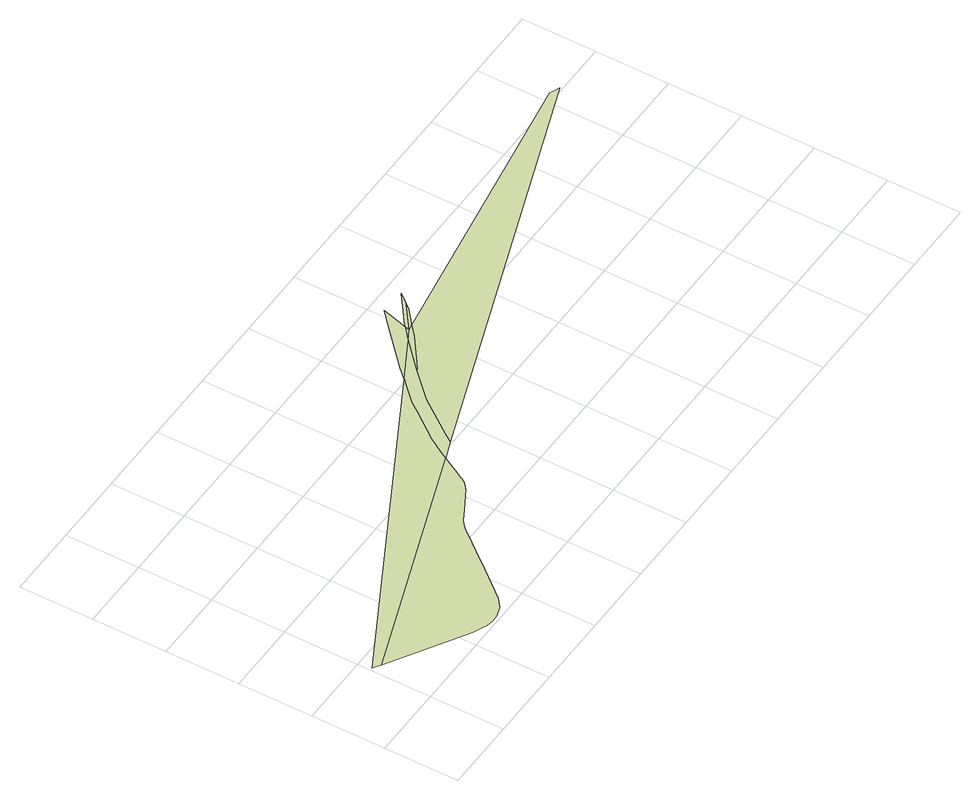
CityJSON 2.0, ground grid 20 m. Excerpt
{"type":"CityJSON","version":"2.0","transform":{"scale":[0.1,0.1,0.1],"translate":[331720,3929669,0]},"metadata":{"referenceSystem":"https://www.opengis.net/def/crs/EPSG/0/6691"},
"CityObjects":{
"landuse1":{"type":"LandUse","attributes":{"class":"203","LandUseDetailAttribute.orgLandUse":"10400","LandUseDetailAttribute.prefecture":"14","LandUseDetailAttribute.city":"14150","LandUseDetailAttribute.note":"都道府県","LandUseDetailAttribute.surveyYear":2015},"geometry":[{"type":"MultiSurface","lod":"1","boundaries":[[[0,1,2,3,4,5,6,7,8,9,10,11,12,13,14,15,16,17,18,19,20,21,22,23,24]]]}]},
"landuse2":{"type":"LandUse","attributes":{"class":"203","LandUseDetailAttribute.orgLandUse":"10400","LandUseDetailAttribute.prefecture":"14","LandUseDetailAttribute.city":"14150","LandUseDetailAttribute.note":"都道府県","LandUseDetailAttribute.surveyYear":2015},"geometry":[{"type":"MultiSurface","lod":"1","boundaries":[[[25,26,27,28,29,30,31,24,23]]]}]},
"landuse3":{"type":"LandUse","attributes":{"class":"204","LandUseDetailAttribute.orgLandUse":"10500","LandUseDetailAttribute.prefecture":"14","LandUseDetailAttribute.city":"14150","LandUseDetailAttribute.note":"都道府県","LandUseDetailAttribute.surveyYear":2015},"geometry":[{"type":"MultiSurface","lod":"1","boundaries":[[[32,33,34,30,29,28,27,26,25,23,35,36,37,38]]]}]},
"landuse4":{"type":"LandUse","attributes":{"class":"204","LandUseDetailAttribute.orgLandUse":"10500","LandUseDetailAttribute.prefecture":"14","LandUseDetailAttribute.city":"14150","LandUseDetailAttribute.note":"都道府県","LandUseDetailAttribute.surveyYear":2015},"geometry":[{"type":"MultiSurface","lod":"1","boundaries":[[[39,40,41,42,30,34,43,44]]]}]},
"landuse5":{"type":"LandUse","attributes":{"class":"203","LandUseDetailAttribute.orgLandUse":"10400","LandUseDetailAttribute.prefecture":"14","LandUseDetailAttribute.city":"14150","LandUseDetailAttribute.note":"都道府県","LandUseDetailAttribute.surveyYear":2015},"geometry":[{"type":"MultiSurface","lod":"1","boundaries":[[[45,46,47,48,34,33,32,38]]]}]},
"landuse6":{"type":"LandUse","attributes":{"class":"203","LandUseDetailAttribute.orgLandUse":"10400","LandUseDetailAttribute.prefecture":"14","LandUseDetailAttribute.city":"14150","LandUseDetailAttribute.note":"都道府県","LandUseDetailAttribute.surveyYear":2015},"geometry":[{"type":"MultiSurface","lod":"1","boundaries":[[[44,43,34,48]]]}]},
"landuse7":{"type":"LandUse","attributes":{"class":"203","LandUseDetailAttribute.orgLandUse":"10400","LandUseDetailAttribute.prefecture":"14","LandUseDetailAttribute.city":"14150","LandUseDetailAttribute.note":"都道府県","LandUseDetailAttribute.surveyYear":2015},"geometry":[{"type":"MultiSurface","lod":"1","boundaries":[[[49,50,48,47]]]}]},
"landuse8":{"type":"LandUse","attributes":{"class":"203","LandUseDetailAttribute.orgLandUse":"10400","LandUseDetailAttribute.prefecture":"14","LandUseDetailAttribute.city":"14150","LandUseDetailAttribute.note":"都道府県","LandUseDetailAttribute.surveyYear":2015},"geometry":[{"type":"MultiSurface","lod":"1","boundaries":[[[51,52,53,44,48,50]]]}]},
"landuse9":{"type":"LandUse","attributes":{"class":"203","LandUseDetailAttribute.orgLandUse":"10400","LandUseDetailAttribute.prefecture":"14","LandUseDetailAttribute.city":"14150","LandUseDetailAttribute.note":"都道府県","LandUseDetailAttribute.surveyYear":2015},"geometry":[{"type":"MultiSurface","lod":"1","boundaries":[[[54,55,47,46,45,38,37,36,35,56]]]}]}
},
"vertices":[
[232,29,0],[253,20,0],[270,13,0],[290,10,0],[292,10,0],[308,11,0],[335,20,0],[358,38,0],[439,136,0],[463,165,0],[500,211,0],[500,212,0],[511,225,0],[523,236,0],[534,244,0],[561,259,0],[602,282,0],[605,283,0],[620,291,0],[639,307,0],[647,319,0],[648,322,0],[657,338,0],[684,386,0],[30,152,0],
[696,409,0],[722,449,0],[780,526,0],[798,550,0],[840,593,0],[853,606,0],[9,165,0],
[903,607,0],[955,656,0],[965,664,0],[735,405,0],[751,429,0],[824,527,0],[892,595,0],
[1020,764,0],[1003,749,0],[992,739,0],[878,632,0],[981,679,0],[1000,695,0],
[897,598,0],[984,660,0],[1012,684,0],[996,681,0],
[1053,718,0],[1065,732,0],
[1088,760,0],[1042,727,0],[1014,706,0],
[1843,811,0],[1829,818,0],[1855,806,0]
]}
